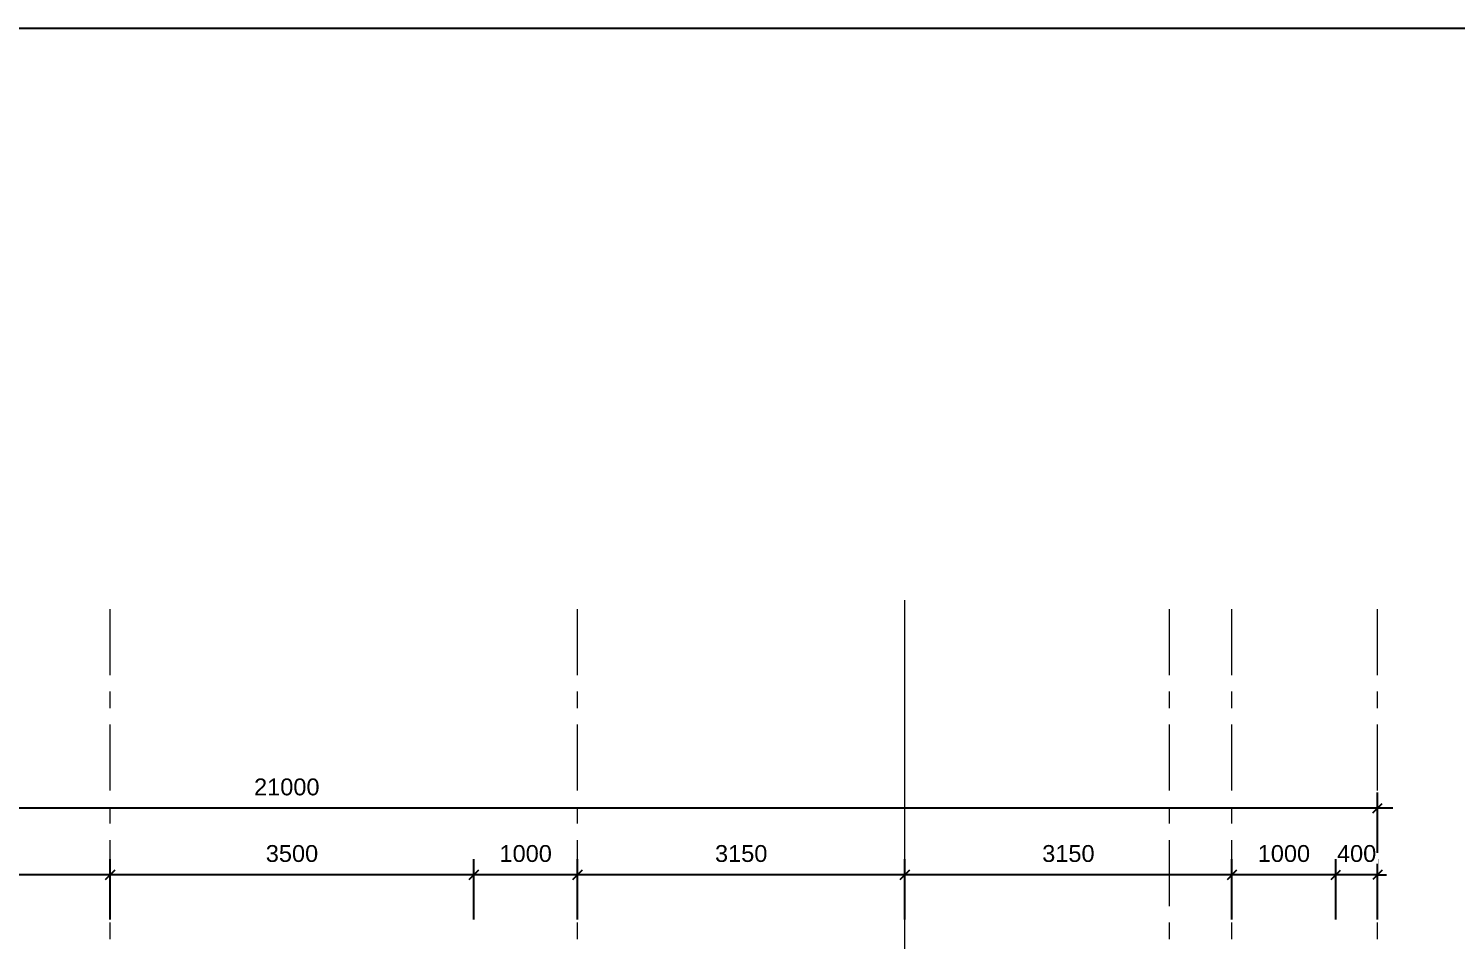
# Model space of a CAD drawing. Header units: millimetres. Extents: x 2164007 to 2324354, y -2513385 to -2308978.
# Drawn here: x 2219618 to 2233356, y -2456767 to -2447998 of the extents above; entities that cross this region are included whole.
import ezdxf

# ---------------------------------------------------------------- set-up
doc = ezdxf.new("R2010")
doc.units = ezdxf.units.MM
doc.linetypes.add('Grid Line', pattern=[22.225, 12.7, -3.175, 3.175, -3.175])
doc.linetypes.add('IMPORT-ACAD_ISO10W100 _2_', pattern=[6, 4, -1, 0, -1])
doc.layers.add('5', color=5, linetype='Continuous')
for name, color, linetype, lineweight in [('A-ANNO-DIMS', 211, 'Continuous', 9), ('A-DETL', 8, 'Continuous', 9), ('S-GRID', 8, 'Continuous', 9)]:
    doc.layers.add(name, color=color, linetype=linetype, lineweight=lineweight)
doc.styles.add('Arial_1', font='arial.ttf', dxfattribs={"height": 162.282934})
doc.dimstyles.new('Dim_dai_ca_vu', dxfattribs={"dimscale": 304.8, "dimtxt": 165, "dimasz": 0.292969, "dimexe": 0.492126, "dimexo": 0.0625, "dimgap": 0.393701, "dimtad": 1, "dimdec": 0, "dimzin": 0, "dimdsep": 46, "dimtxsty": 'Arial_1', "dimblk1": 'OBLIQUE', "dimblk2": 'OBLIQUE', "dimsah": 1, "dimcen": 0.09, "dimdle": 0.492126, "dimadec": 0, "dimazin": 0, "dimtfac": 1, "dimtdec": 4, "dimtix": 1, "dimtmove": 0, "dimatfit": 3, "dimfxl": 0.984252, "dimfxlon": 1, "dimtvp": 1, "dimtfill": 1, "dimtolj": 1, "dimtzin": 0, "dimarcsym": 2})

# ---------------------------------------------------------------- blocks, each defined once
blk = doc.blocks.new('_Oblique')
at = {"color": 0, "linetype": 'ByBlock', "lineweight": -2}
blk.add_line((-0.5, -0.5), (0.5, 0.5), dxfattribs=at)
blk = doc.blocks.new('*D512')
at = {"layer": 'A-ANNO-DIMS', "color": 0, "lineweight": -2}
for p, q in [((2232204, -2456575), (2232204, -2455994)), ((2232604, -2456575), (2232604, -2455994)), ((2232204, -2456144), (2232115, -2456144)), ((2232604, -2456144), (2232204, -2456144)), ((2232604, -2456144), (2232693, -2456144))]:
    blk.add_line(p, q, dxfattribs=at)
at = {"layer": 'Defpoints', "color": 0}
for p in [(2232204, -2456144), (2232204, -2456594), (2232604, -2456594)]:
    blk.add_point(p, dxfattribs=at)
at = {"layer": 'A-ANNO-DIMS', "color": 0, "lineweight": -2, "xscale": 89.296875, "yscale": 89.296875, "zscale": 89.296875}
blk.add_blockref('_Oblique', (2232204, -2456144), dxfattribs=at)
at = {"layer": 'A-ANNO-DIMS', "color": 0, "lineweight": -2, "xscale": 89.296875, "yscale": 89.296875, "zscale": 89.296875, "rotation": 180}
blk.add_blockref('_Oblique', (2232604, -2456144), dxfattribs=at)
at = {"layer": 'A-ANNO-DIMS', "color": 0, "insert": (2232404, -2455941), "char_height": 162.3, "attachment_point": 5, "style": 'Arial_1', "bg_fill": 3, "box_fill_scale": 1.1, "bg_fill_color": 256, "bg_fill_true_color": 13158600, "bg_fill_transparency": 15839576}
blk.add_mtext('\\A1;400', dxfattribs=at)
blk = doc.blocks.new('*D513')
at = {"layer": 'A-ANNO-DIMS', "color": 0, "lineweight": -2}
for p, q in [((2231204, -2456575), (2231204, -2455994)), ((2232204, -2456575), (2232204, -2455994)), ((2232354, -2456144), (2231054, -2456144))]:
    blk.add_line(p, q, dxfattribs=at)
at = {"layer": 'Defpoints', "color": 0}
for p in [(2231204, -2456144), (2231204, -2456594), (2232204, -2456594)]:
    blk.add_point(p, dxfattribs=at)
at = {"layer": 'A-ANNO-DIMS', "color": 0, "lineweight": -2, "xscale": 89.296875, "yscale": 89.296875, "zscale": 89.296875, "rotation": 180}
blk.add_blockref('_Oblique', (2231204, -2456144), dxfattribs=at)
at = {"layer": 'A-ANNO-DIMS', "color": 0, "lineweight": -2, "xscale": 89.296875, "yscale": 89.296875, "zscale": 89.296875}
blk.add_blockref('_Oblique', (2232204, -2456144), dxfattribs=at)
at = {"layer": 'A-ANNO-DIMS', "color": 0, "insert": (2231704, -2455941), "char_height": 162.3, "attachment_point": 5, "style": 'Arial_1', "bg_fill": 3, "box_fill_scale": 1.1, "bg_fill_color": 256, "bg_fill_true_color": 13158600, "bg_fill_transparency": 15832868}
blk.add_mtext('\\A1;1000', dxfattribs=at)
blk = doc.blocks.new('*D514')
at = {"layer": 'A-ANNO-DIMS', "color": 0, "lineweight": -2}
for p, q in [((2228054, -2456575), (2228054, -2455994)), ((2231204, -2456575), (2231204, -2455994)), ((2231354, -2456144), (2227904, -2456144))]:
    blk.add_line(p, q, dxfattribs=at)
at = {"layer": 'Defpoints', "color": 0}
for p in [(2228054, -2456144), (2228054, -2456594), (2231204, -2456594)]:
    blk.add_point(p, dxfattribs=at)
at = {"layer": 'A-ANNO-DIMS', "color": 0, "lineweight": -2, "xscale": 89.296875, "yscale": 89.296875, "zscale": 89.296875, "rotation": 180}
blk.add_blockref('_Oblique', (2228054, -2456144), dxfattribs=at)
at = {"layer": 'A-ANNO-DIMS', "color": 0, "lineweight": -2, "xscale": 89.296875, "yscale": 89.296875, "zscale": 89.296875}
blk.add_blockref('_Oblique', (2231204, -2456144), dxfattribs=at)
at = {"layer": 'A-ANNO-DIMS', "color": 0, "insert": (2229629, -2455941), "char_height": 162.3, "attachment_point": 5, "style": 'Arial_1', "bg_fill": 3, "box_fill_scale": 1.1, "bg_fill_color": 256, "bg_fill_true_color": 13158600, "bg_fill_transparency": 15840092}
blk.add_mtext('\\A1;3150', dxfattribs=at)
blk = doc.blocks.new('*D515')
at = {"layer": 'A-ANNO-DIMS', "color": 0, "lineweight": -2}
for p, q in [((2224904, -2456575), (2224904, -2455994)), ((2228054, -2456575), (2228054, -2455994)), ((2228204, -2456144), (2224754, -2456144))]:
    blk.add_line(p, q, dxfattribs=at)
at = {"layer": 'Defpoints', "color": 0}
for p in [(2224904, -2456144), (2224904, -2456594), (2228054, -2456594)]:
    blk.add_point(p, dxfattribs=at)
at = {"layer": 'A-ANNO-DIMS', "color": 0, "lineweight": -2, "xscale": 89.296875, "yscale": 89.296875, "zscale": 89.296875, "rotation": 180}
blk.add_blockref('_Oblique', (2224904, -2456144), dxfattribs=at)
at = {"layer": 'A-ANNO-DIMS', "color": 0, "lineweight": -2, "xscale": 89.296875, "yscale": 89.296875, "zscale": 89.296875}
blk.add_blockref('_Oblique', (2228054, -2456144), dxfattribs=at)
at = {"layer": 'A-ANNO-DIMS', "color": 0, "insert": (2226479, -2455941), "char_height": 162.3, "attachment_point": 5, "style": 'Arial_1', "bg_fill": 3, "box_fill_scale": 1.1, "bg_fill_color": 256, "bg_fill_true_color": 13158600, "bg_fill_transparency": 15840092}
blk.add_mtext('\\A1;3150', dxfattribs=at)
blk = doc.blocks.new('*D516')
at = {"layer": 'A-ANNO-DIMS', "color": 0, "lineweight": -2}
for p, q in [((2223904, -2456575), (2223904, -2455994)), ((2224904, -2456575), (2224904, -2455994)), ((2225054, -2456144), (2223754, -2456144))]:
    blk.add_line(p, q, dxfattribs=at)
at = {"layer": 'Defpoints', "color": 0}
for p in [(2223904, -2456144), (2223904, -2456594), (2224904, -2456594)]:
    blk.add_point(p, dxfattribs=at)
at = {"layer": 'A-ANNO-DIMS', "color": 0, "lineweight": -2, "xscale": 89.296875, "yscale": 89.296875, "zscale": 89.296875, "rotation": 180}
blk.add_blockref('_Oblique', (2223904, -2456144), dxfattribs=at)
at = {"layer": 'A-ANNO-DIMS', "color": 0, "lineweight": -2, "xscale": 89.296875, "yscale": 89.296875, "zscale": 89.296875}
blk.add_blockref('_Oblique', (2224904, -2456144), dxfattribs=at)
at = {"layer": 'A-ANNO-DIMS', "color": 0, "insert": (2224404, -2455941), "char_height": 162.3, "attachment_point": 5, "style": 'Arial_1', "bg_fill": 3, "box_fill_scale": 1.1, "bg_fill_color": 256, "bg_fill_true_color": 13158600, "bg_fill_transparency": 15840340}
blk.add_mtext('\\A1;1000', dxfattribs=at)
blk = doc.blocks.new('*D517')
at = {"layer": 'A-ANNO-DIMS', "color": 0, "lineweight": -2}
for p, q in [((2220404, -2456575), (2220404, -2455994)), ((2223904, -2456575), (2223904, -2455994)), ((2224054, -2456144), (2220254, -2456144))]:
    blk.add_line(p, q, dxfattribs=at)
at = {"layer": 'Defpoints', "color": 0}
for p in [(2220404, -2456144), (2220404, -2456594), (2223904, -2456594)]:
    blk.add_point(p, dxfattribs=at)
at = {"layer": 'A-ANNO-DIMS', "color": 0, "lineweight": -2, "xscale": 89.296875, "yscale": 89.296875, "zscale": 89.296875, "rotation": 180}
blk.add_blockref('_Oblique', (2220404, -2456144), dxfattribs=at)
at = {"layer": 'A-ANNO-DIMS', "color": 0, "lineweight": -2, "xscale": 89.296875, "yscale": 89.296875, "zscale": 89.296875}
blk.add_blockref('_Oblique', (2223904, -2456144), dxfattribs=at)
at = {"layer": 'A-ANNO-DIMS', "color": 0, "insert": (2222154, -2455941), "char_height": 162.3, "attachment_point": 5, "style": 'Arial_1', "bg_fill": 3, "box_fill_scale": 1.1, "bg_fill_color": 256, "bg_fill_true_color": 13158600, "bg_fill_transparency": 15840092}
blk.add_mtext('\\A1;3500', dxfattribs=at)
blk = doc.blocks.new('*D518')
at = {"layer": 'A-ANNO-DIMS', "color": 0, "lineweight": -2}
for p, q in [((2214404, -2456575), (2214404, -2455994)), ((2220404, -2456575), (2220404, -2455994)), ((2220554, -2456144), (2214254, -2456144))]:
    blk.add_line(p, q, dxfattribs=at)
at = {"layer": 'Defpoints', "color": 0}
for p in [(2214404, -2456144), (2214404, -2456594), (2220404, -2456594)]:
    blk.add_point(p, dxfattribs=at)
at = {"layer": 'A-ANNO-DIMS', "color": 0, "lineweight": -2, "xscale": 89.296875, "yscale": 89.296875, "zscale": 89.296875, "rotation": 180}
blk.add_blockref('_Oblique', (2214404, -2456144), dxfattribs=at)
at = {"layer": 'A-ANNO-DIMS', "color": 0, "lineweight": -2, "xscale": 89.296875, "yscale": 89.296875, "zscale": 89.296875}
blk.add_blockref('_Oblique', (2220404, -2456144), dxfattribs=at)
at = {"layer": 'A-ANNO-DIMS', "color": 0, "insert": (2217404, -2455941), "char_height": 162.3, "attachment_point": 5, "style": 'Arial_1', "bg_fill": 3, "box_fill_scale": 1.1, "bg_fill_color": 256, "bg_fill_true_color": 13158600, "bg_fill_transparency": 0}
blk.add_mtext('\\A1;6000', dxfattribs=at)
blk = doc.blocks.new('*D522')
at = {"layer": 'A-ANNO-DIMS', "color": 0, "lineweight": -2}
for p, q in [((2211604, -2455934), (2211604, -2455353)), ((2232604, -2455934), (2232604, -2455353)), ((2232754, -2455503), (2211454, -2455503))]:
    blk.add_line(p, q, dxfattribs=at)
at = {"layer": 'Defpoints', "color": 0}
for p in [(2211604, -2455503), (2211604, -2455953), (2232604, -2455953)]:
    blk.add_point(p, dxfattribs=at)
at = {"layer": 'A-ANNO-DIMS', "color": 0, "lineweight": -2, "xscale": 89.296875, "yscale": 89.296875, "zscale": 89.296875, "rotation": 180}
blk.add_blockref('_Oblique', (2211604, -2455503), dxfattribs=at)
at = {"layer": 'A-ANNO-DIMS', "color": 0, "lineweight": -2, "xscale": 89.296875, "yscale": 89.296875, "zscale": 89.296875}
blk.add_blockref('_Oblique', (2232604, -2455503), dxfattribs=at)
at = {"layer": 'A-ANNO-DIMS', "color": 0, "insert": (2222104, -2455300), "char_height": 162.3, "attachment_point": 5, "style": 'Arial_1', "bg_fill": 3, "box_fill_scale": 1.1, "bg_fill_color": 256, "bg_fill_true_color": 13158600, "bg_fill_transparency": 5769772}
blk.add_mtext('\\A1;21000', dxfattribs=at)

msp = doc.modelspace()

# ---------------------------------------------------------------- linework, layer by layer
at = {"layer": '5'}
msp.add_lwpolyline([(2201896, -2476776.3), (2242592.6, -2476776.3), (2242592.6, -2447998), (2201896, -2447998)], close=True, dxfattribs=at)
at = {"layer": 'A-DETL', "linetype": 'IMPORT-ACAD_ISO10W100 _2_'}
msp.add_line((2228054.1, -2457301.9), (2228054.1, -2453501.9), dxfattribs=at)
at = {"layer": 'S-GRID', "linetype": 'Grid Line', "ltscale": 50}
for p, q in [((2220404.1, -2467558), (2220404.1, -2453547.5)), ((2224904.1, -2467558), (2224904.1, -2453547.5)), ((2230604.1, -2467558), (2230604.1, -2453547.5)), ((2231204.1, -2467558), (2231204.1, -2453547.5)), ((2232604.1, -2467558), (2232604.1, -2453547.5))]:
    msp.add_line(p, q, dxfattribs=at)

# ---------------------------------------------------------------- next in the draw order: dimensions: what is measured, and where the dimension line sits
at = {"layer": 'A-ANNO-DIMS'}
dim = msp.add_linear_dim(base=(2232204.1, -2456144.3), p1=(2232604.1, -2456594.3), p2=(2232204.1, -2456594.3), dimstyle='Dim_dai_ca_vu', override={"dimpost": '<>', "dimfxl": 400}, dxfattribs=at)
dim.commit()
dim.dimension.update_dxf_attribs({"geometry": '*D512', "text_midpoint": (2232404.1, -2455941.5)})

# ---------------------------------------------------------------- next in the draw order: dimensions: what is measured, and where the dimension line sits
dim = msp.add_linear_dim(base=(2231204.1, -2456144.3), p1=(2232204.1, -2456594.3), p2=(2231204.1, -2456594.3), dimstyle='Dim_dai_ca_vu', override={"dimpost": '<>', "dimfxl": 1000}, dxfattribs=at)
dim.commit()
dim.dimension.update_dxf_attribs({"geometry": '*D513', "text_midpoint": (2231704.1, -2455941.5)})

# ---------------------------------------------------------------- next in the draw order: dimensions: what is measured, and where the dimension line sits
dim = msp.add_linear_dim(base=(2228054.1, -2456144.3), p1=(2231204.1, -2456594.3), p2=(2228054.1, -2456594.3), dimstyle='Dim_dai_ca_vu', override={"dimpost": '<>', "dimfxl": 3150}, dxfattribs=at)
dim.commit()
dim.dimension.update_dxf_attribs({"geometry": '*D514', "text_midpoint": (2229629.1, -2455941.4)})

# ---------------------------------------------------------------- next in the draw order: dimensions: what is measured, and where the dimension line sits
dim = msp.add_linear_dim(base=(2224904.1, -2456144.3), p1=(2228054.1, -2456594.3), p2=(2224904.1, -2456594.3), dimstyle='Dim_dai_ca_vu', override={"dimpost": '<>', "dimfxl": 3150}, dxfattribs=at)
dim.commit()
dim.dimension.update_dxf_attribs({"geometry": '*D515', "text_midpoint": (2226479.1, -2455941.4)})

# ---------------------------------------------------------------- next in the draw order: dimensions: what is measured, and where the dimension line sits
dim = msp.add_linear_dim(base=(2223904.1, -2456144.3), p1=(2224904.1, -2456594.3), p2=(2223904.1, -2456594.3), dimstyle='Dim_dai_ca_vu', override={"dimpost": '<>', "dimfxl": 1000}, dxfattribs=at)
dim.commit()
dim.dimension.update_dxf_attribs({"geometry": '*D516', "text_midpoint": (2224404.1, -2455941.5)})

# ---------------------------------------------------------------- next in the draw order: dimensions: what is measured, and where the dimension line sits
dim = msp.add_linear_dim(base=(2220404.1, -2456144.3), p1=(2223904.1, -2456594.3), p2=(2220404.1, -2456594.3), dimstyle='Dim_dai_ca_vu', override={"dimpost": '<>', "dimfxl": 3500}, dxfattribs=at)
dim.commit()
dim.dimension.update_dxf_attribs({"geometry": '*D517', "text_midpoint": (2222154.1, -2455941.4)})

# ---------------------------------------------------------------- next in the draw order: dimensions: what is measured, and where the dimension line sits
dim = msp.add_linear_dim(base=(2214404.1, -2456144.3), p1=(2220404.1, -2456594.3), p2=(2214404.1, -2456594.3), dimstyle='Dim_dai_ca_vu', override={"dimpost": '<>', "dimfxl": 6000}, dxfattribs=at)
dim.commit()
dim.dimension.update_dxf_attribs({"geometry": '*D518', "text_midpoint": (2217404.1, -2455941.5)})

# ---------------------------------------------------------------- next in the draw order: dimensions: what is measured, and where the dimension line sits
dim = msp.add_linear_dim(base=(2211604.1, -2455503), p1=(2232604.1, -2455953), p2=(2211604.1, -2455953), dimstyle='Dim_dai_ca_vu', override={"dimpost": '<>', "dimfxl": 21000}, dxfattribs=at)
dim.commit()
dim.dimension.update_dxf_attribs({"geometry": '*D522', "text_midpoint": (2222104.1, -2455300.2)})

doc.saveas('drawing.dxf')
